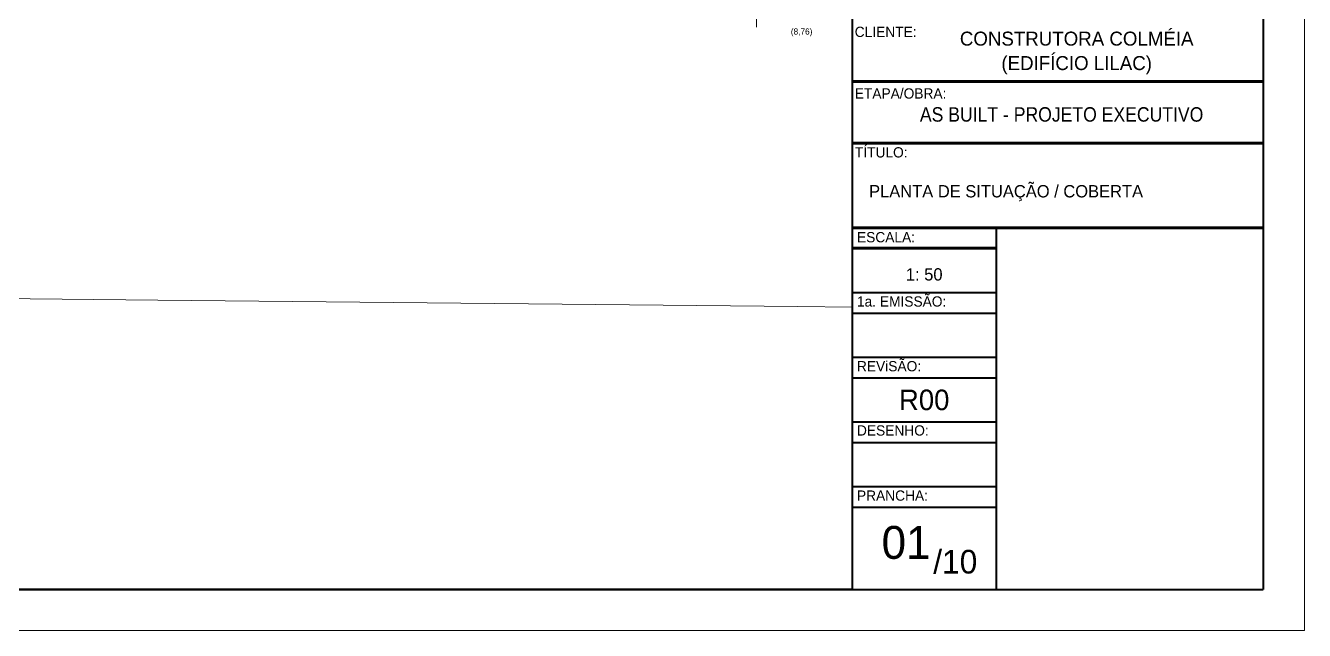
# Model space of a CAD drawing. Header units: metres. Extents: x -83 to 73, y -26 to 58.
# Drawn here: x 41.75 to 72.86, y -25.71 to -10.99 of the extents above; entities that cross this region are included whole.
import ezdxf
from ezdxf.enums import TextEntityAlignment as Align

# ---------------------------------------------------------------- set-up
doc = ezdxf.new("R2010")
doc.units = ezdxf.units.M
doc.header["$MEASUREMENT"] = 0
for name, color, linetype, lineweight in [('12 - Vidros e Lagos', 7, 'Continuous', 0), ('13 - Escadas', 7, 'Continuous', 0), ('Level 54', 7, 'Continuous', 0), ('PSG-CTA', 7, 'Continuous', 0)]:
    doc.layers.add(name, color=color, linetype=linetype, lineweight=lineweight)
doc.styles.add('Style-INTL_ENGINEERING', font='INTL_ENGINEERING.shx')

msp = doc.modelspace()

# ---------------------------------------------------------------- linework, layer by layer
at = {"layer": '12 - Vidros e Lagos', "color": 131, "linetype": 'Continuous', "lineweight": 40, "flags": 128}
msp.add_lwpolyline([(-43.542, 57.389), (61.858, 57.389), (61.858, -24.713), (-43.542, -24.713)], close=True, dxfattribs=at)
at = {"layer": '13 - Escadas', "color": 131, "linetype": 'Continuous', "lineweight": 13}
msp.add_line((59.526, -11.028), (59.526, -10.427), dxfattribs=at)
at = {"layer": 'Level 54', "color": 131, "linetype": 'Continuous', "lineweight": 40}
for p, q in [((71.859, 57.388), (71.858, -24.713)), ((61.858, -9.352), (61.858, -24.713)), ((65.358, -15.912), (65.358, -24.713)), ((61.858, -17.487), (65.36, -17.487)), ((61.858, -17.987), (65.36, -17.987)), ((61.858, -19.062), (65.36, -19.062)), ((61.858, -19.562), (65.36, -19.562)), ((61.858, -20.637), (65.36, -20.637)), ((61.858, -21.137), (65.36, -21.137)), ((61.858, -22.212), (65.359, -22.212)), ((61.858, -22.712), (65.359, -22.712)), ((-43.543, -24.712), (71.858, -24.712))]:
    msp.add_line(p, q, dxfattribs=at)
at = {"layer": 'Level 54', "color": 131, "linetype": 'Continuous', "lineweight": 70}
for p, q in [((71.858, -12.353), (61.857, -12.352)), ((71.858, -13.851), (61.858, -13.852)), ((71.858, -15.912), (61.858, -15.912)), ((65.361, -16.412), (61.858, -16.412))]:
    msp.add_line(p, q, dxfattribs=at)
at = {"layer": 'Level 54', "color": 131, "linetype": 'Continuous', "lineweight": 0, "flags": 128}
msp.add_lwpolyline([(72.858, 58.388), (-46.043, 58.388), (-46.043, -25.712), (72.858, -25.712)], close=True, dxfattribs=at)
at = {"layer": 'PSG-CTA', "color": 30, "linetype": 'Continuous', "lineweight": 0}
for p, q in [((38.32, -17.604), (44.968, -17.673)), ((44.968, -17.673), (60.531, -17.827)), ((60.531, -17.827), (61.858, -17.843))]:
    msp.add_line(p, q, dxfattribs=at)

# ---------------------------------------------------------------- texts
at = {"layer": '13 - Escadas', "color": 131, "linetype": 'Continuous', "lineweight": 13, "style": 'Style-INTL_ENGINEERING'}
msp.add_text('(8,76)', height=0.15, rotation=0.0007, dxfattribs=at).set_placement((60.889, -11.136), align=Align.MIDDLE_RIGHT)
at = {"layer": 'Level 54', "color": 2, "linetype": 'Continuous', "lineweight": 13, "style": 'Style-INTL_ENGINEERING'}
for s, height, rotation, p in [('CLIENTE:', 0.25, 0.0022, (61.919, -11.27)), ('ETAPA/OBRA:', 0.24996, 0.0022, (61.92, -12.769)), ('TÍTULO:', 0.25, 0.0007, (61.923, -14.202))]:
    msp.add_text(s, height=height, rotation=rotation, dxfattribs=at).set_placement(p)
at = {"layer": 'Level 54', "color": 2, "linetype": 'Continuous', "lineweight": 40, "style": 'Style-INTL_ENGINEERING', "width": 0.909094}
msp.add_text('AS BUILT - PROJETO EXECUTIVO', height=0.35199, dxfattribs=at).set_placement((66.952, -13.154), align=Align.MIDDLE_CENTER)
at = {"layer": 'Level 54', "color": 2, "linetype": 'Continuous', "lineweight": 13, "style": 'Style-INTL_ENGINEERING'}
for s, p in [('ESCALA:', (61.974, -16.142)), ('1a. EMISSÃO:', (61.973, -17.706)), ('REViSÃO:', (61.973, -19.281)), ('DESENHO:', (61.973, -20.845)), ('PRANCHA:', (61.973, -22.43))]:
    msp.add_text(s, height=0.25, rotation=0.0007, dxfattribs=at).set_placement(p, align=Align.MIDDLE_LEFT)
at = {"layer": 'Level 54', "color": 2, "linetype": 'Continuous', "lineweight": 30, "style": 'Style-INTL_ENGINEERING'}
msp.add_text('R00', height=0.5, rotation=0.0007, dxfattribs=at).set_placement((63.609, -20.351), align=Align.CENTER)
at = {"layer": 'Level 54', "color": 2, "linetype": 'Continuous', "lineweight": 40, "style": 'Style-INTL_ENGINEERING'}
for s, height, p in [('01', 0.8, (62.573, -23.97)), ('/10', 0.576, (63.83, -24.327))]:
    msp.add_text(s, height=height, rotation=0.0007, dxfattribs=at).set_placement(p)
at = {"layer": 'Level 54', "color": 2, "linetype": 'Continuous', "lineweight": 40, "rotation": 0.0007, "style": 'Style-INTL_ENGINEERING'}
for s, insert, char_height, attachment_point, line_spacing_factor in [('CONSTRUTORA COLMÉIA\\P(EDIFÍCIO LILAC)\\P', (67.318, -11.658), 0.34, 5, 1.049997), ('PLANTA DE SITUAÇÃO / COBERTA\\P', (62.268, -15.07), 0.3, 4, 0.6), ('1: 50\\P', (63.609, -17.201), 0.3, 8, 0.6)]:
    msp.add_mtext(s, dxfattribs=dict(at, insert=insert, char_height=char_height, attachment_point=attachment_point, line_spacing_factor=line_spacing_factor))

doc.saveas('drawing.dxf')
